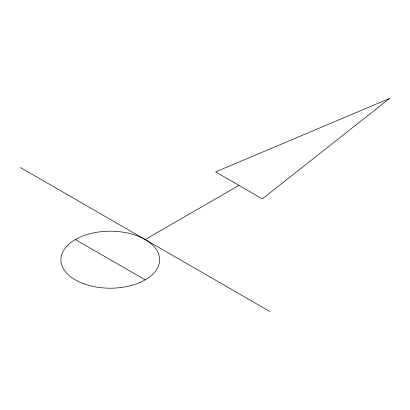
<?xml version="1.0" encoding="UTF-8"?>
<svg xmlns="http://www.w3.org/2000/svg" width="410" height="410" viewBox="0 0 410 410"><rect width="100%" height="100%" fill="white"/><g stroke="black" fill="none" stroke-linecap="round" stroke-linejoin="round"><path stroke-width="0.61" d="M145.166 239.548L238.968 185.387M20.5 167.572L269.831 311.518M75.353 239.548L145.166 279.851M389.5 98.482L262.344 198.881L215.598 171.892L389.5 98.482M83.271 283.561A49.364 28.5 0 0 0 159.551 261.257A49.364 28.5 0 0 0 87.955 234.274A49.364 28.5 0 0 0 83.271 283.561"/></g></svg>
